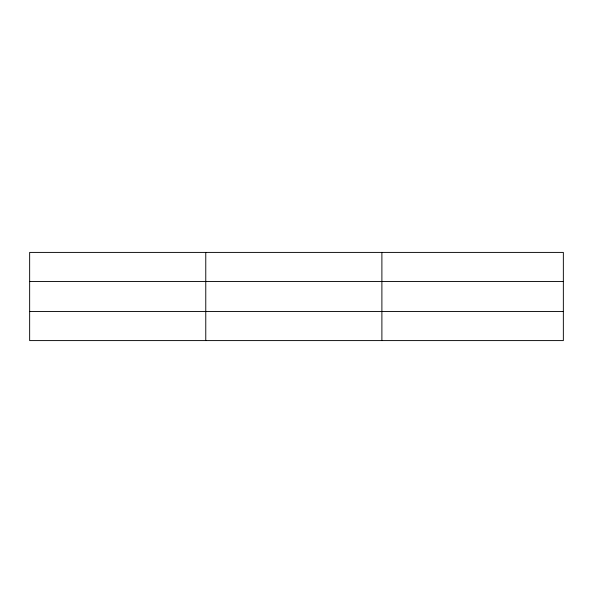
<?xml version="1.0" encoding="UTF-8"?>
<svg xmlns="http://www.w3.org/2000/svg" width="593" height="593" viewBox="0 0 593 593"><rect width="100%" height="100%" fill="white"/><g stroke="black" fill="none" stroke-linecap="round" stroke-linejoin="round"><path stroke-width="0.89" d="M205.771 252.41L205.771 340.59M381.892 252.41L381.892 340.59M563.35 281.512L563.35 252.41L29.65 252.41L29.65 340.59L563.35 340.59L563.35 281.512L29.65 281.512M29.65 311.488L563.35 311.488"/></g></svg>
